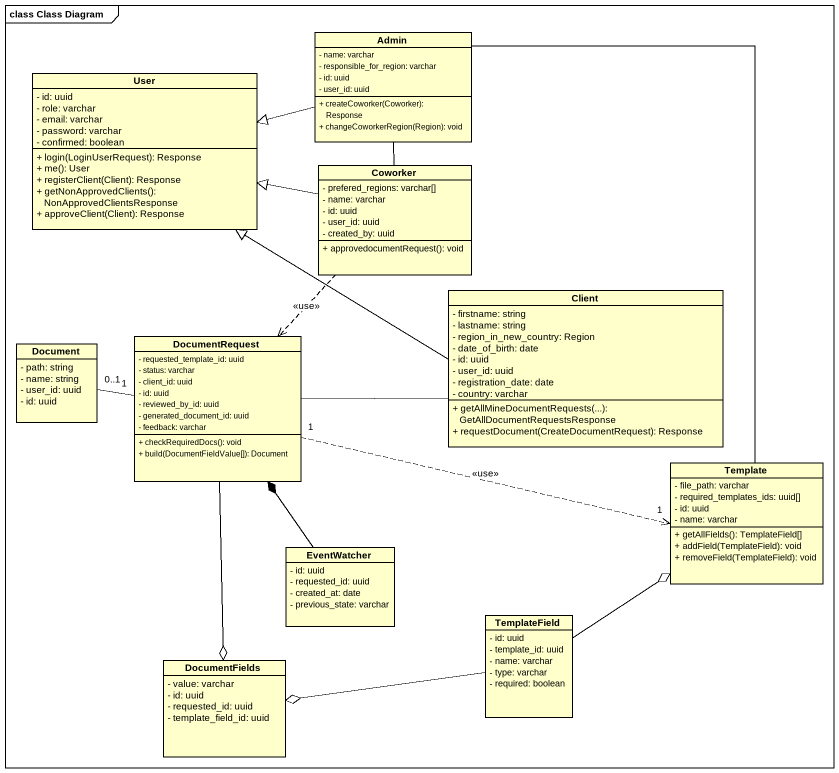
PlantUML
@startuml
mainframe class Class Diagram
hide circle
hide empty members
skinparam classAttributeIconSize 0
class Admin {
  - name: varchar
  - responsible_for_region: varchar
  - id: uuid
  - user_id: uuid
  + createCoworker(Coworker): Response
  + changeCoworkerRegion(Region): void
}
class User {
  - id: uuid
  - role: varchar
  - email: varchar
  - password: varchar
  - confirmed: boolean
  + login(LoginUserRequest): Response
  + me(): User
  + registerClient(Client): Response
  + getNonApprovedClients(): NonApprovedClientsResponse
  + approveClient(Client): Response
}
class Coworker {
  - prefered_regions: varchar[]
  - name: varchar
  - id: uuid
  - user_id: uuid
  - created_by: uuid
  + approvedocumentRequest(): void
}
class Client {
  - firstname: string
  - lastname: string
  - region_in_new_country: Region
  - date_of_birth: date
  - id: uuid
  - user_id: uuid
  - registration_date: date
  - country: varchar
  + getAllMineDocumentRequests(...): GetAllDocumentRequestsResponse
  + requestDocument(CreateDocumentRequest): Response
}
class DocumentRequest {
  - requested_template_id: uuid
  - status: varchar
  - client_id: uuid
  - id: uuid
  - reviewed_by_id: uuid
  - generated_document_id: uuid
  - feedback: varchar
  + checkRequiredDocs(): void
  + build(DocumentFieldValue[]): Document
}
class Document {
  - path: string
  - name: string
  - user_id: uuid
  - id: uuid
}
class Template {
  - file_path: varchar
  - required_templates_ids: uuid[]
  - id: uuid
  - name: varchar
  + getAllFields(): TemplateField[]
  + addField(TemplateField): void
  + removeField(TemplateField): void
}
class EventWatcher {
  - id: uuid
  - requested_id: uuid
  - created_at: date
  - previous_state: varchar
}
class TemplateField {
  - id: uuid
  - template_id: uuid
  - name: varchar
  - type: varchar
  - required: boolean
}
class DocumentFields {
  - value: varchar
  - id: uuid
  - requested_id: uuid
  - template_field_id: uuid
}
Admin -left-|> User
Admin -- Coworker
Admin -- Template
Coworker -left-|> User
Coworker ..> DocumentRequest : <<use>>
Client -left-|> User
DocumentRequest -right- Client
DocumentRequest "1" -left- "0..1" Document
DocumentRequest "1" .right.> "1" Template : <<use>>
DocumentRequest --o DocumentFields
EventWatcher -up-* DocumentRequest
TemplateField -up-o Template
TemplateField -up-o Template
TemplateField -left-o DocumentFields
@enduml
